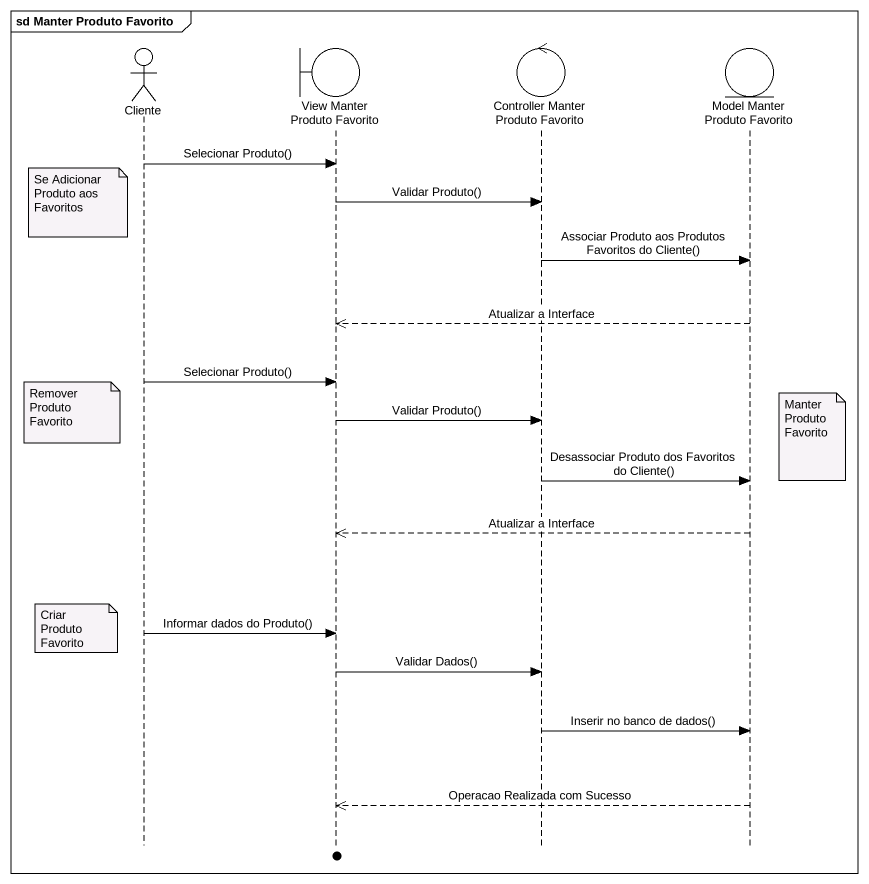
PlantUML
@startuml
mainframe sd Manter Produto Favorito
hide footbox
actor Cliente
boundary "View Manter Produto Favorito" as View_Manter_Produto_Favorito
control "Controller Manter Produto Favorito" as Controller_Manter_Produto
entity "Model Manter Produto Favorito" as Model_Manter_Produto

Cliente -> View_Manter_Produto_Favorito : Selecionar Produto()
View_Manter_Produto_Favorito -> Controller_Manter_Produto : Validar Produto()
note left of Cliente : Se Adicionar Produto aos Favoritos
Controller_Manter_Produto -> Model_Manter_Produto : Associar Produto aos Produtos Favoritos do Cliente()
Model_Manter_Produto -->> View_Manter_Produto_Favorito : Atualizar a Interface
Cliente -> View_Manter_Produto_Favorito : Selecionar Produto()
note left of Cliente : Remover Produto Favorito
View_Manter_Produto_Favorito -> Controller_Manter_Produto : Validar Produto()
note right of Model_Manter_Produto : Manter Produto Favorito
Controller_Manter_Produto -> Model_Manter_Produto : Desassociar Produto dos Favoritos do Cliente()
Model_Manter_Produto -->> View_Manter_Produto_Favorito : Atualizar a Interface
note left of Cliente : Criar Produto Favorito
Cliente -> View_Manter_Produto_Favorito : Informar dados do Produto()
View_Manter_Produto_Favorito -> Controller_Manter_Produto : Validar Dados()
Controller_Manter_Produto -> Model_Manter_Produto : Inserir no banco de dados()
Model_Manter_Produto -->> View_Manter_Produto_Favorito : Operacao Realizada com Sucesso
@enduml
